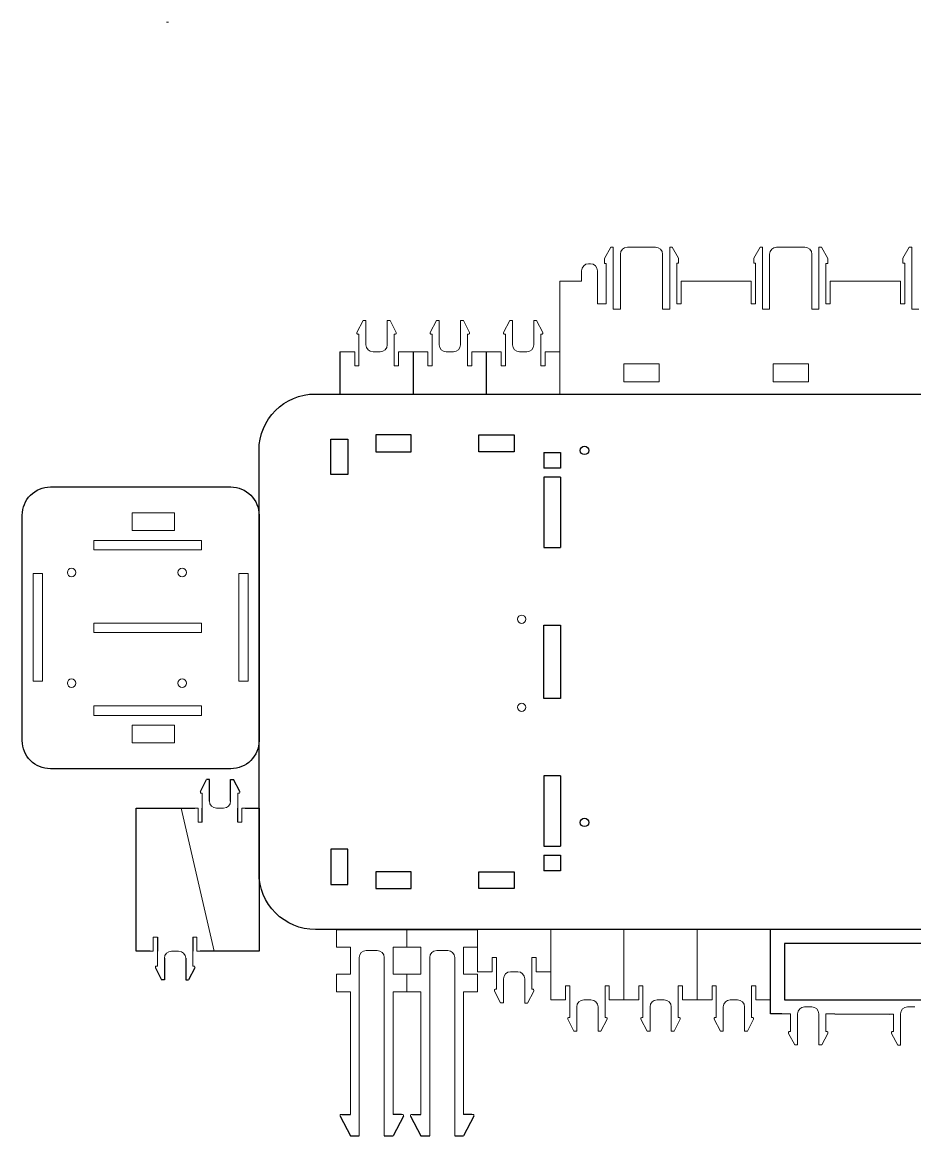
# Model space of a CAD drawing. Header units: millimetres. Extents: x 10 to 590, y 1 to 396.
# Drawn here: x 10.4 to 327, y 1.2 to 396.3 of the extents above; entities that cross this region are included whole.
import ezdxf

# ---------------------------------------------------------------- set-up
doc = ezdxf.new("R2010")
doc.units = ezdxf.units.MM

msp = doc.modelspace()

# ---------------------------------------------------------------- linework, layer by layer
at = {"color": 1, "linetype": 'Continuous', "lineweight": 5}
for p, q in [((61.52, 396.31), (62.28, 396.31)), ((201.12, 270.63), (201.12, 264.38)), ((64.39, 222.2), (49.39, 222.2)), ((49.39, 222.2), (49.39, 215.95)), ((64.39, 215.95), (64.39, 222.2)), ((49.39, 215.95), (64.39, 215.95)), ((73.95, 212.46), (35.83, 212.46)), ((35.83, 212.46), (35.83, 209.09)), ((73.95, 209.09), (73.95, 212.46)), ((35.83, 209.09), (73.95, 209.09)), ((14.21, 200.64), (14.21, 162.52)), ((17.58, 200.64), (14.21, 200.64)), ((17.58, 162.52), (17.58, 200.64)), ((87.21, 200.64), (87.21, 162.52)), ((90.58, 200.64), (87.21, 200.64)), ((90.58, 162.52), (90.58, 200.64)), ((73.95, 183.09), (35.83, 183.09)), ((35.83, 183.09), (35.83, 179.71)), ((73.95, 179.71), (73.95, 183.09)), ((35.83, 179.71), (73.95, 179.71)), ((14.21, 162.52), (17.58, 162.52)), ((87.21, 162.52), (90.58, 162.52)), ((73.95, 153.71), (35.83, 153.71)), ((35.83, 153.71), (35.83, 150.34)), ((35.83, 150.34), (73.95, 150.34)), ((73.95, 150.34), (73.95, 153.71)), ((64.39, 146.85), (49.39, 146.85)), ((49.39, 146.85), (49.39, 140.6)), ((64.39, 140.6), (64.39, 146.85)), ((49.39, 140.6), (64.39, 140.6)), ((66.72, 117.45), (78.44, 66.65)), ((121.89, 68.13), (121.89, 74.38)), ((131.89, 74.38), (132.64, 74.38)), ((146.89, 68.13), (146.89, 74.38)), ((171.89, 68.13), (171.89, 74.38)), ((275.89, 59.38), (275.89, 74.38)), ((126.83, 68.13), (121.89, 68.13)), ((126.83, 58.5), (126.83, 68.13)), ((146.89, 68.13), (141.95, 68.13)), ((141.95, 68.13), (141.95, 58.5)), ((151.83, 68.13), (146.89, 68.13)), ((151.83, 58.5), (151.83, 68.13)), ((171.89, 68.13), (166.95, 68.13)), ((166.95, 68.13), (166.95, 58.5)), ((136.33, 66.88), (132.45, 66.88)), ((161.33, 66.88), (157.45, 66.88)), ((121.89, 52.25), (121.89, 58.5)), ((121.89, 58.5), (126.83, 58.5)), ((141.95, 58.5), (146.89, 58.5)), ((146.89, 52.25), (146.89, 58.5)), ((146.89, 58.5), (151.83, 58.5)), ((166.95, 58.5), (171.89, 58.5)), ((171.89, 58.5), (171.89, 52.25)), ((126.83, 52.25), (121.89, 52.25)), ((146.89, 52.25), (141.95, 52.25)), ((151.83, 52.25), (146.89, 52.25)), ((171.89, 52.25), (166.95, 52.25)), ((279.89, 44.38), (282.99, 44.38)), ((282.99, 44.38), (282.99, 39.13)), ((285.49, 34.38), (285.49, 44.41)), ((287.99, 46.91), (290.54, 46.91)), ((293.04, 44.41), (293.04, 34.38)), ((295.54, 44.38), (298.64, 44.38)), ((295.54, 39.13), (295.54, 44.38)), ((316.4, 44.37), (319.5, 44.37)), ((319.5, 44.37), (319.5, 39.12)), ((322, 34.37), (322, 44.4)), ((324.5, 46.9), (327.05, 46.9)), ((282.29, 37.88), (282.29, 37.5)), ((282.29, 37.5), (284.49, 33.38)), ((282.99, 38.13), (282.54, 38.13)), ((294.04, 33.38), (296.24, 37.5)), ((295.99, 38.13), (295.54, 38.13)), ((296.24, 37.5), (296.24, 37.88)), ((318.8, 37.87), (318.8, 37.5)), ((318.8, 37.5), (321, 33.37)), ((319.5, 38.12), (319.05, 38.12)), ((284.49, 33.38), (285.49, 33.38)), ((293.04, 33.38), (294.04, 33.38)), ((321, 33.37), (322, 33.37))]:
    msp.add_line(p, q, dxfattribs=at)
at = {"color": 1, "lineweight": 0}
for p, q in [((219.22, 316.54), (216.97, 312.52)), ((219.22, 316.54), (216.97, 312.52)), ((220.1, 316.54), (219.22, 316.54)), ((220.1, 316.47), (219.22, 316.47)), ((220.1, 313.54), (220.1, 316.54)), ((225.1, 316.5), (235.1, 316.5)), ((240.13, 316.54), (241.01, 316.54)), ((240.13, 313.54), (240.13, 316.54)), ((240.13, 316.47), (241.01, 316.47)), ((241.01, 316.54), (243.26, 312.58)), ((241.01, 316.54), (243.26, 312.58)), ((272.15, 316.54), (269.9, 312.58)), ((272.15, 316.54), (269.9, 312.58)), ((273.02, 316.54), (272.15, 316.54)), ((273.06, 316.47), (272.18, 316.47)), ((273.02, 313.54), (273.02, 316.54)), ((278.06, 316.5), (288.06, 316.5)), ((293.06, 316.54), (293.93, 316.54)), ((293.06, 313.54), (293.06, 316.54)), ((293.09, 316.47), (293.97, 316.47)), ((293.93, 316.54), (296.18, 312.52)), ((293.93, 316.54), (296.18, 312.52)), ((325.11, 316.54), (322.86, 312.58)), ((325.11, 316.54), (322.86, 312.58)), ((325.99, 316.54), (325.11, 316.54)), ((325.99, 316.47), (325.11, 316.47)), ((325.99, 313.54), (325.99, 316.54)), ((216.97, 312.52), (216.97, 310.76)), ((216.97, 312.52), (216.97, 310.76)), ((220.1, 312.54), (220.1, 313.54)), ((220.1, 312.54), (220.1, 302.54)), ((220.1, 312.54), (220.1, 302.54)), ((222.6, 311), (222.6, 314)), ((237.6, 311), (237.6, 314)), ((240.13, 312.54), (240.13, 313.54)), ((240.13, 312.54), (240.13, 302.54)), ((240.13, 312.54), (240.13, 302.54)), ((243.26, 312.58), (243.26, 310.88)), ((243.26, 312.58), (243.26, 310.88)), ((269.9, 312.58), (269.9, 310.88)), ((269.9, 312.58), (269.9, 310.88)), ((273.02, 312.54), (273.02, 313.54)), ((273.02, 312.54), (273.02, 302.54)), ((273.02, 312.54), (273.02, 302.54)), ((275.56, 311), (275.56, 314)), ((290.56, 311), (290.56, 314)), ((293.06, 312.54), (293.06, 313.54)), ((293.06, 312.54), (293.06, 302.54)), ((293.06, 312.54), (293.06, 302.54)), ((296.18, 312.52), (296.18, 310.76)), ((296.18, 312.52), (296.18, 310.76)), ((322.86, 312.58), (322.86, 310.88)), ((322.86, 312.58), (322.86, 310.88)), ((325.99, 312.54), (325.99, 313.54)), ((325.99, 312.54), (325.99, 302.54)), ((325.99, 312.54), (325.99, 302.54)), ((211.97, 310.63), (211.35, 310.63)), ((211.97, 310.63), (211.35, 310.63)), ((217.6, 310.76), (216.97, 310.76)), ((217.6, 310.76), (216.97, 310.76)), ((217.6, 309.76), (217.6, 310.76)), ((217.6, 306.76), (217.6, 309.76)), ((222.6, 310), (222.6, 311)), ((222.6, 302.54), (222.6, 310)), ((222.6, 302.54), (222.6, 310)), ((237.6, 310), (237.6, 311)), ((237.6, 302.54), (237.6, 310)), ((237.6, 302.54), (237.6, 310)), ((243.26, 310.88), (242.63, 310.88)), ((243.26, 310.88), (242.63, 310.88)), ((242.63, 309.88), (242.63, 310.88)), ((242.63, 306.88), (242.63, 309.88)), ((269.9, 310.88), (270.52, 310.88)), ((269.9, 310.88), (270.52, 310.88)), ((270.52, 309.88), (270.52, 310.88)), ((270.52, 306.88), (270.52, 309.88)), ((275.56, 310), (275.56, 311)), ((275.56, 302.54), (275.56, 310)), ((275.56, 302.54), (275.56, 310)), ((290.56, 310), (290.56, 311)), ((290.56, 302.54), (290.56, 310)), ((290.56, 302.54), (290.56, 310)), ((295.56, 310.76), (296.18, 310.76)), ((295.56, 310.76), (296.18, 310.76)), ((295.56, 309.76), (295.56, 310.76)), ((295.56, 306.76), (295.56, 309.76)), ((322.86, 310.88), (323.49, 310.88)), ((322.86, 310.88), (323.49, 310.88)), ((323.49, 309.88), (323.49, 310.88)), ((323.49, 306.88), (323.49, 309.88)), ((205.12, 304.38), (201.12, 304.38)), ((205.12, 304.38), (201.12, 304.38)), ((201.12, 264.38), (201.12, 304.38)), ((205.12, 304.38), (208.85, 304.38)), ((205.12, 304.38), (208.85, 304.38)), ((208.85, 304.38), (208.85, 308.13)), ((208.85, 304.38), (208.85, 308.13)), ((214.47, 304.38), (214.47, 308.13)), ((214.47, 304.38), (214.47, 308.13)), ((214.47, 296.38), (214.47, 304.38)), ((217.6, 304.38), (217.6, 306.76)), ((217.6, 304.38), (217.6, 306.76)), ((217.6, 304.38), (217.6, 296.38)), ((242.63, 304.38), (242.63, 306.88)), ((242.63, 304.38), (242.63, 306.88)), ((242.63, 304.38), (242.63, 296.38)), ((244.13, 296.38), (244.13, 304.38)), ((255.12, 304.38), (244.13, 304.38)), ((269.02, 304.38), (255.12, 304.38)), ((269.02, 296.38), (269.02, 304.38)), ((270.52, 304.38), (270.52, 306.88)), ((270.52, 304.38), (270.52, 306.88)), ((270.52, 304.38), (270.52, 296.38)), ((295.56, 304.38), (295.56, 306.76)), ((295.56, 304.38), (295.56, 306.76)), ((295.56, 304.38), (295.56, 296.38)), ((297.06, 296.38), (297.06, 304.38)), ((311, 304.38), (297.06, 304.38)), ((321.99, 304.38), (311, 304.38)), ((321.99, 296.38), (321.99, 304.38)), ((323.49, 304.38), (323.49, 306.88)), ((323.49, 304.38), (323.49, 306.88)), ((323.49, 304.38), (323.49, 296.38)), ((220.1, 294.54), (220.1, 302.54)), ((222.6, 294.54), (222.6, 302.54)), ((237.6, 294.54), (237.6, 302.54)), ((240.13, 294.54), (240.13, 302.54)), ((273.02, 294.54), (273.02, 302.54)), ((275.56, 294.54), (275.56, 302.54)), ((290.56, 294.54), (290.56, 302.54)), ((293.06, 294.54), (293.06, 302.54)), ((325.99, 294.54), (325.99, 302.54)), ((214.47, 296.38), (217.6, 296.38)), ((242.63, 296.38), (244.13, 296.38)), ((270.52, 296.38), (269.02, 296.38)), ((295.56, 296.38), (297.06, 296.38)), ((323.49, 296.38), (321.99, 296.38)), ((220.1, 294.54), (222.6, 294.54)), ((237.6, 294.54), (240.13, 294.54)), ((275.56, 294.54), (273.02, 294.54)), ((293.06, 294.54), (290.56, 294.54)), ((328.52, 294.54), (325.99, 294.54)), ((129.14, 286.25), (131.34, 290.52)), ((132.34, 290.52), (131.34, 290.52)), ((132.34, 289.52), (132.34, 290.52)), ((132.34, 281.88), (132.34, 289.52)), ((139.89, 290.47), (140.89, 290.47)), ((139.89, 289.47), (139.89, 290.47)), ((139.89, 281.88), (139.89, 289.47)), ((143.09, 286.25), (140.89, 290.47)), ((155.14, 286.25), (157.34, 290.52)), ((158.34, 290.52), (157.34, 290.52)), ((158.34, 289.52), (158.34, 290.52)), ((158.34, 281.88), (158.34, 289.52)), ((165.89, 290.47), (166.89, 290.47)), ((165.89, 289.47), (165.89, 290.47)), ((165.89, 281.88), (165.89, 289.47)), ((169.09, 286.25), (166.89, 290.47)), ((181.14, 286.25), (183.34, 290.52)), ((184.34, 290.52), (183.34, 290.52)), ((184.34, 289.52), (184.34, 290.52)), ((184.34, 281.88), (184.34, 289.52)), ((191.89, 290.47), (192.89, 290.47)), ((191.89, 289.47), (191.89, 290.47)), ((191.89, 281.88), (191.89, 289.47)), ((195.09, 286.25), (192.89, 290.47)), ((129.14, 285.88), (129.14, 286.25)), ((129.14, 285.88), (129.14, 286.25)), ((129.84, 285.63), (129.39, 285.63)), ((129.84, 285.63), (129.39, 285.63)), ((129.84, 285.63), (129.39, 285.63)), ((129.84, 284.63), (129.84, 285.63)), ((129.84, 284.63), (129.84, 279.38)), ((142.39, 285.63), (142.84, 285.63)), ((142.39, 285.63), (142.84, 285.63)), ((142.39, 285.63), (142.84, 285.63)), ((142.39, 284.63), (142.39, 285.63)), ((142.39, 279.38), (142.39, 284.63)), ((142.39, 279.38), (142.39, 284.63)), ((143.09, 285.88), (143.09, 286.25)), ((143.09, 285.88), (143.09, 286.25)), ((155.14, 285.88), (155.14, 286.25)), ((155.14, 285.88), (155.14, 286.25)), ((155.84, 285.63), (155.39, 285.63)), ((155.84, 285.63), (155.39, 285.63)), ((155.84, 285.63), (155.39, 285.63)), ((155.84, 284.63), (155.84, 285.63)), ((155.84, 284.63), (155.84, 279.38)), ((168.39, 285.63), (168.84, 285.63)), ((168.39, 285.63), (168.84, 285.63)), ((168.39, 285.63), (168.84, 285.63)), ((168.39, 284.63), (168.39, 285.63)), ((168.39, 279.38), (168.39, 284.63)), ((168.39, 279.38), (168.39, 284.63)), ((169.09, 285.88), (169.09, 286.25)), ((169.09, 285.88), (169.09, 286.25)), ((181.14, 285.88), (181.14, 286.25)), ((181.14, 285.88), (181.14, 286.25)), ((181.84, 285.63), (181.39, 285.63)), ((181.84, 285.63), (181.39, 285.63)), ((181.84, 285.63), (181.39, 285.63)), ((181.84, 284.63), (181.84, 285.63)), ((181.84, 284.63), (181.84, 279.38)), ((194.39, 285.63), (194.84, 285.63)), ((194.39, 285.63), (194.84, 285.63)), ((194.39, 285.63), (194.84, 285.63)), ((194.39, 284.63), (194.39, 285.63)), ((194.39, 279.38), (194.39, 284.63)), ((194.39, 279.38), (194.39, 284.63)), ((195.09, 285.88), (195.09, 286.25)), ((195.09, 285.88), (195.09, 286.25)), ((126.74, 279.38), (123.12, 279.38)), ((128.34, 279.38), (126.74, 279.38)), ((128.34, 274.38), (128.34, 279.38)), ((129.84, 274.38), (129.84, 279.38)), ((137.39, 279.38), (134.84, 279.38)), ((142.39, 274.38), (142.39, 279.38)), ((143.89, 279.38), (145.49, 279.38)), ((143.89, 274.38), (143.89, 279.38)), ((149.12, 279.38), (145.49, 279.38)), ((152.74, 279.38), (149.12, 279.38)), ((154.34, 279.38), (152.74, 279.38)), ((154.34, 274.38), (154.34, 279.38)), ((155.84, 274.38), (155.84, 279.38)), ((163.39, 279.38), (160.84, 279.38)), ((168.39, 274.38), (168.39, 279.38)), ((169.89, 279.38), (171.49, 279.38)), ((169.89, 274.38), (169.89, 279.38)), ((175.12, 279.38), (171.49, 279.38)), ((178.74, 279.38), (175.12, 279.38)), ((180.34, 279.38), (178.74, 279.38)), ((180.34, 274.38), (180.34, 279.38)), ((181.84, 274.38), (181.84, 279.38)), ((189.39, 279.38), (186.84, 279.38)), ((194.39, 274.38), (194.39, 279.38)), ((195.89, 279.38), (197.49, 279.38)), ((195.89, 274.38), (195.89, 279.38)), ((201.12, 279.38), (197.49, 279.38)), ((201.12, 264.38), (201.12, 279.38)), ((129.84, 274.38), (128.34, 274.38)), ((142.39, 274.38), (143.89, 274.38)), ((155.84, 274.38), (154.34, 274.38)), ((168.39, 274.38), (169.89, 274.38)), ((181.84, 274.38), (180.34, 274.38)), ((194.39, 274.38), (195.89, 274.38)), ((223.85, 275.05), (223.85, 268.7)), ((236.35, 275.05), (223.85, 275.05)), ((236.35, 275.05), (236.35, 268.7)), ((276.81, 275.05), (276.81, 268.7)), ((289.31, 275.05), (276.81, 275.05)), ((289.31, 275.05), (289.31, 268.7)), ((236.35, 268.7), (223.85, 268.7)), ((289.31, 268.7), (276.81, 268.7)), ((365, 264.38), (201.12, 264.38)), ((73.58, 122.95), (73.58, 123.33)), ((73.58, 122.95), (73.58, 123.33)), ((74.28, 122.7), (73.83, 122.7)), ((74.28, 122.7), (73.83, 122.7)), ((74.28, 122.7), (73.83, 122.7)), ((74.28, 122.7), (74.28, 117.45)), ((86.83, 122.7), (87.28, 122.7)), ((86.83, 117.45), (86.83, 122.7)), ((86.83, 122.7), (87.28, 122.7)), ((86.83, 117.45), (86.83, 122.7)), ((86.83, 122.7), (87.28, 122.7)), ((87.53, 122.95), (87.53, 123.33)), ((87.53, 122.95), (87.53, 123.33)), ((72.78, 117.45), (71.67, 117.45)), ((72.78, 112.45), (72.78, 117.45)), ((81.83, 117.45), (79.28, 117.45)), ((88.33, 112.45), (88.33, 117.45)), ((88.33, 117.45), (89.45, 117.45)), ((74.28, 112.45), (72.78, 112.45)), ((86.83, 112.45), (88.33, 112.45)), ((58.33, 71.65), (56.83, 71.65)), ((56.83, 71.65), (56.83, 66.65)), ((70.88, 71.65), (72.38, 71.65)), ((72.38, 71.65), (72.38, 66.65)), ((171.89, 74.38), (171.89, 59.38)), ((171.89, 74.38), (275.89, 74.38)), ((197.89, 74.38), (197.89, 49.38)), ((223.89, 74.38), (223.89, 49.38)), ((249.89, 49.38), (249.89, 74.38)), ((275.89, 74.38), (275.89, 49.38)), ((56.83, 66.65), (55.72, 66.65)), ((58.33, 66.65), (58.33, 61.4)), ((58.33, 66.65), (58.33, 61.4)), ((63.33, 66.65), (65.88, 66.65)), ((70.88, 61.4), (70.88, 66.65)), ((72.38, 66.65), (73.5, 66.65)), ((129.95, 64.38), (129.95, 1.18)), ((138.83, 64.38), (138.83, 1.18)), ((154.95, 64.38), (154.95, 1.18)), ((163.83, 64.38), (163.83, 1.18)), ((178.62, 64.38), (177.12, 64.38)), ((177.12, 64.38), (177.12, 59.38)), ((178.62, 64.38), (178.62, 59.38)), ((191.17, 64.38), (192.67, 64.38)), ((191.17, 64.38), (191.17, 59.38)), ((192.67, 64.38), (192.67, 59.38)), ((57.63, 61.15), (57.63, 60.78)), ((57.63, 61.15), (57.63, 60.78)), ((58.33, 61.4), (57.88, 61.4)), ((58.33, 61.4), (57.88, 61.4)), ((58.33, 61.4), (57.88, 61.4)), ((70.88, 61.4), (71.33, 61.4)), ((70.88, 61.4), (71.33, 61.4)), ((70.88, 61.4), (71.33, 61.4)), ((71.58, 61.15), (71.58, 60.78)), ((71.58, 61.15), (71.58, 60.78)), ((171.89, 59.38), (175.52, 59.38)), ((177.12, 59.38), (175.52, 59.38)), ((178.62, 59.38), (178.62, 54.13)), ((178.62, 59.38), (178.62, 54.13)), ((183.62, 59.38), (186.17, 59.38)), ((191.17, 54.13), (191.17, 59.38)), ((192.67, 59.38), (194.27, 59.38)), ((194.27, 59.38), (197.89, 59.38)), ((275.89, 61.7), (275.89, 61.7)), ((275.89, 61.7), (275.89, 61.7)), ((275.89, 61.7), (275.89, 61.7)), ((275.89, 61.7), (275.89, 61.7)), ((275.89, 61.7), (275.89, 61.7)), ((275.89, 61.7), (275.89, 61.7)), ((275.89, 61.7), (275.89, 61.7)), ((275.89, 61.7), (275.89, 61.7)), ((181.12, 56.88), (181.12, 49.28)), ((188.67, 56.88), (188.67, 49.23)), ((126.83, 52.25), (126.83, 8.75)), ((141.95, 52.25), (141.95, 8.75)), ((151.83, 52.25), (151.83, 8.75)), ((166.95, 52.25), (166.95, 8.75)), ((177.92, 52.88), (177.92, 52.5)), ((177.92, 52.88), (177.92, 52.5)), ((177.92, 52.5), (180.12, 48.28)), ((178.62, 53.13), (178.17, 53.13)), ((178.62, 53.13), (178.17, 53.13)), ((178.62, 53.13), (178.17, 53.13)), ((178.62, 54.13), (178.62, 53.13)), ((191.87, 52.5), (189.67, 48.23)), ((191.17, 54.13), (191.17, 53.13)), ((191.17, 53.13), (191.62, 53.13)), ((191.17, 53.13), (191.62, 53.13)), ((191.17, 53.13), (191.62, 53.13)), ((191.87, 52.88), (191.87, 52.5)), ((191.87, 52.88), (191.87, 52.5)), ((204.62, 54.38), (203.12, 54.38)), ((203.12, 54.38), (203.12, 49.38)), ((204.62, 54.38), (204.62, 49.38)), ((217.17, 54.38), (218.67, 54.38)), ((217.17, 54.38), (217.17, 49.38)), ((218.67, 54.38), (218.67, 49.38)), ((230.62, 54.38), (229.12, 54.38)), ((229.12, 54.38), (229.12, 49.38)), ((230.62, 54.38), (230.62, 49.38)), ((243.17, 54.38), (244.67, 54.38)), ((243.17, 54.38), (243.17, 49.38)), ((244.67, 54.38), (244.67, 49.38)), ((256.62, 54.38), (255.12, 54.38)), ((255.12, 54.38), (255.12, 49.38)), ((256.62, 54.38), (256.62, 49.38)), ((269.17, 54.38), (270.67, 54.38)), ((269.17, 54.38), (269.17, 49.38)), ((270.67, 54.38), (270.67, 49.38)), ((181.12, 48.28), (180.12, 48.28)), ((181.12, 49.28), (181.12, 48.28)), ((188.67, 49.23), (188.67, 48.23)), ((188.67, 48.23), (189.67, 48.23)), ((197.89, 49.38), (201.52, 49.38)), ((203.12, 49.38), (201.52, 49.38)), ((204.62, 49.38), (204.62, 44.13)), ((204.62, 49.38), (204.62, 44.13)), ((209.62, 49.38), (212.17, 49.38)), ((217.17, 44.13), (217.17, 49.38)), ((218.67, 49.38), (220.27, 49.38)), ((220.27, 49.38), (223.89, 49.38)), ((223.89, 49.38), (227.52, 49.38)), ((229.12, 49.38), (227.52, 49.38)), ((230.62, 49.38), (230.62, 44.13)), ((230.62, 49.38), (230.62, 44.13)), ((235.62, 49.38), (238.17, 49.38)), ((243.17, 44.13), (243.17, 49.38)), ((244.67, 49.38), (246.27, 49.38)), ((246.27, 49.38), (249.89, 49.38)), ((249.89, 49.38), (253.52, 49.38)), ((255.12, 49.38), (253.52, 49.38)), ((256.62, 49.38), (256.62, 44.13)), ((256.62, 49.38), (256.62, 44.13)), ((261.62, 49.38), (264.17, 49.38)), ((269.17, 44.13), (269.17, 49.38)), ((270.67, 49.38), (272.27, 49.38)), ((272.27, 49.38), (275.89, 49.38)), ((204.62, 44.13), (204.62, 43.13)), ((204.62, 44.13), (204.62, 43.13)), ((207.12, 46.88), (207.12, 39.28)), ((214.67, 46.88), (214.67, 39.23)), ((217.17, 44.13), (217.17, 43.13)), ((230.62, 44.13), (230.62, 43.13)), ((233.12, 46.88), (233.12, 39.28)), ((240.67, 46.88), (240.67, 39.23)), ((243.17, 44.13), (243.17, 43.13)), ((256.62, 44.13), (256.62, 43.13)), ((259.12, 46.88), (259.12, 39.28)), ((266.67, 46.88), (266.67, 39.23)), ((269.17, 44.13), (269.17, 43.13)), ((203.92, 42.88), (203.92, 42.5)), ((203.92, 42.88), (203.92, 42.5)), ((203.92, 42.5), (206.12, 38.28)), ((204.62, 43.13), (204.17, 43.13)), ((204.62, 43.13), (204.17, 43.13)), ((204.62, 43.13), (204.17, 43.13)), ((217.87, 42.5), (215.67, 38.23)), ((217.17, 43.13), (217.62, 43.13)), ((217.17, 43.13), (217.62, 43.13)), ((217.17, 43.13), (217.62, 43.13)), ((217.87, 42.88), (217.87, 42.5)), ((217.87, 42.88), (217.87, 42.5)), ((229.92, 42.88), (229.92, 42.5)), ((229.92, 42.88), (229.92, 42.5)), ((229.92, 42.5), (232.12, 38.28)), ((230.62, 43.13), (230.17, 43.13)), ((230.62, 43.13), (230.17, 43.13)), ((230.62, 43.13), (230.17, 43.13)), ((243.87, 42.5), (241.67, 38.23)), ((243.17, 43.13), (243.62, 43.13)), ((243.17, 43.13), (243.62, 43.13)), ((243.17, 43.13), (243.62, 43.13)), ((243.87, 42.88), (243.87, 42.5)), ((243.87, 42.88), (243.87, 42.5)), ((255.92, 42.88), (255.92, 42.5)), ((255.92, 42.88), (255.92, 42.5)), ((255.92, 42.5), (258.12, 38.28)), ((256.62, 43.13), (256.17, 43.13)), ((256.62, 43.13), (256.17, 43.13)), ((256.62, 43.13), (256.17, 43.13)), ((269.87, 42.5), (267.67, 38.23)), ((269.17, 43.13), (269.62, 43.13)), ((269.17, 43.13), (269.62, 43.13)), ((269.17, 43.13), (269.62, 43.13)), ((269.87, 42.88), (269.87, 42.5)), ((269.87, 42.88), (269.87, 42.5)), ((207.12, 38.28), (206.12, 38.28)), ((207.12, 39.28), (207.12, 38.28)), ((214.67, 39.23), (214.67, 38.23)), ((214.67, 38.23), (215.67, 38.23)), ((233.12, 38.28), (232.12, 38.28)), ((233.12, 39.28), (233.12, 38.28)), ((240.67, 39.23), (240.67, 38.23)), ((240.67, 38.23), (241.67, 38.23)), ((259.12, 38.28), (258.12, 38.28)), ((259.12, 39.28), (259.12, 38.28)), ((266.67, 39.23), (266.67, 38.23)), ((266.67, 38.23), (267.67, 38.23)), ((282.99, 39.13), (282.99, 38.13)), ((295.54, 39.13), (295.54, 38.13)), ((319.5, 39.12), (319.5, 38.12)), ((285.49, 34.38), (285.49, 33.38)), ((293.04, 34.38), (293.04, 33.38)), ((322, 34.37), (322, 33.37)), ((123.13, 8.5), (123.13, 8.13)), ((123.13, 8.5), (123.13, 8.13)), ((123.83, 8.75), (123.38, 8.75)), ((123.83, 8.75), (123.38, 8.75)), ((123.83, 8.75), (123.38, 8.75)), ((144.95, 8.75), (145.4, 8.75)), ((144.95, 8.75), (145.4, 8.75)), ((144.95, 8.75), (145.4, 8.75)), ((145.65, 8.5), (145.65, 8.13)), ((145.65, 8.5), (145.65, 8.13)), ((148.13, 8.5), (148.13, 8.13)), ((148.13, 8.5), (148.13, 8.13)), ((148.83, 8.75), (148.38, 8.75)), ((148.83, 8.75), (148.38, 8.75)), ((148.83, 8.75), (148.38, 8.75)), ((169.95, 8.75), (170.4, 8.75)), ((169.95, 8.75), (170.4, 8.75)), ((169.95, 8.75), (170.4, 8.75)), ((170.65, 8.5), (170.65, 8.13)), ((170.65, 8.5), (170.65, 8.13))]:
    msp.add_line(p, q, dxfattribs=at)
at = {"color": 1}
for p, q in [((123.12, 279.38), (123.12, 264.38)), ((149.12, 279.38), (149.12, 264.38)), ((175.12, 264.38), (175.12, 279.38)), ((195.39, 243.66), (201.39, 243.66)), ((195.39, 243.66), (201.39, 243.66)), ((195.39, 243.66), (195.39, 238.04)), ((201.39, 243.66), (201.39, 238.04)), ((201.39, 238.04), (195.39, 238.04)), ((201.39, 234.88), (195.39, 234.88)), ((195.39, 234.88), (195.39, 209.88)), ((201.39, 234.88), (201.39, 209.88)), ((195.39, 209.88), (201.39, 209.88)), ((73.58, 123.33), (75.78, 127.59)), ((76.78, 127.59), (75.78, 127.59)), ((76.78, 119.95), (76.78, 127.59)), ((84.33, 119.95), (84.33, 127.55)), ((84.33, 127.55), (85.33, 127.55)), ((87.53, 123.33), (85.33, 127.55)), ((201.39, 128.88), (195.39, 128.88)), ((195.39, 128.88), (195.39, 103.88)), ((201.39, 128.88), (201.39, 103.88)), ((50.77, 66.65), (50.77, 117.45)), ((50.77, 117.45), (66.72, 117.45)), ((66.72, 117.45), (71.67, 117.45)), ((74.28, 112.45), (74.28, 117.45)), ((86.83, 112.45), (86.83, 117.45)), ((89.45, 117.45), (94.39, 117.45)), ((94.39, 117.45), (94.39, 66.65)), ((195.39, 103.88), (201.39, 103.88)), ((195.39, 100.75), (201.39, 100.75)), ((195.39, 100.75), (195.39, 95.13)), ((201.39, 100.75), (201.39, 95.13)), ((201.39, 95.13), (195.39, 95.13)), ((201.39, 95.13), (195.39, 95.13)), ((58.33, 71.65), (58.33, 66.65)), ((70.88, 71.65), (70.88, 66.65)), ((121.89, 74.38), (171.89, 74.38)), ((275.89, 44.38), (275.89, 74.38)), ((55.72, 66.65), (50.77, 66.65)), ((60.83, 64.15), (60.83, 56.55)), ((68.38, 64.15), (68.38, 56.51)), ((78.44, 66.65), (73.5, 66.65)), ((94.39, 66.65), (78.44, 66.65)), ((57.63, 60.78), (59.83, 56.55)), ((71.58, 60.78), (69.38, 56.51)), ((60.83, 56.55), (59.83, 56.55)), ((68.38, 56.51), (69.38, 56.51)), ((279.89, 44.38), (275.89, 44.38)), ((298.64, 44.38), (317.95, 44.37)), ((123.13, 8.13), (126.83, 1.18)), ((123.83, 8.75), (126.83, 8.75)), ((144.95, 8.75), (141.95, 8.75)), ((145.65, 8.13), (141.95, 1.18)), ((148.13, 8.13), (151.83, 1.18)), ((148.83, 8.75), (151.83, 8.75)), ((169.95, 8.75), (166.95, 8.75)), ((170.65, 8.13), (166.95, 1.18)), ((126.83, 1.18), (129.95, 1.18)), ((138.83, 1.18), (141.95, 1.18)), ((151.83, 1.18), (154.95, 1.18)), ((163.83, 1.18), (166.95, 1.18))]:
    msp.add_line(p, q, dxfattribs=at)
for points in [[(94.39, 94.38), (94.39, 244.38, -0.414213), (114.39, 264.38), (528.89, 264.38, -0.414214), (548.89, 244.38), (548.89, 94.38, -0.414213), (528.89, 74.38), (114.39, 74.38, -0.414214)], [(10.39, 141.4), (10.39, 221.4, -0.414214), (20.39, 231.4), (84.39, 231.4, -0.414214), (94.39, 221.4), (94.39, 141.4, -0.414214), (84.39, 131.4), (20.39, 131.4, -0.414214)]]:
    msp.add_lwpolyline(points, format="xyb", close=True, dxfattribs=at)
for points in [[(135.89, 249.88), (135.89, 243.88), (148.39, 243.88), (148.39, 249.88)], [(184.89, 249.88), (184.89, 243.88), (172.39, 243.88), (172.39, 249.88)], [(125.89, 248.38), (125.89, 235.88), (119.89, 235.88), (119.89, 248.38)], [(201.39, 182.38), (201.39, 156.38), (195.39, 156.38), (195.39, 182.38)], [(125.89, 90.38), (125.89, 102.88), (119.89, 102.88), (119.89, 90.38)], [(135.89, 94.88), (135.89, 88.88), (148.39, 88.88), (148.39, 94.88)], [(184.89, 94.88), (184.89, 88.88), (172.39, 88.88), (172.39, 94.88)], [(280.89, 69.38), (280.89, 49.38), (334.14, 49.38), (334.14, 69.38)]]:
    msp.add_lwpolyline(points, close=True, dxfattribs=at)
for centre in [(209.89, 244.38), (209.89, 112.38)]:
    msp.add_circle(centre, 1.5, dxfattribs=at)
at = {"color": 1, "linetype": 'Continuous', "lineweight": 5}
for centre, radius in [((27.89, 201.03), 1.5), ((67.14, 201.03), 1.5), ((187.57, 184.46), 1.48), ((27.89, 161.78), 1.5), ((67.14, 161.78), 1.5), ((187.57, 153.21), 1.48)]:
    msp.add_circle(centre, radius, dxfattribs=at)
at = {"color": 1, "lineweight": 0}
for centre, radius, start, end in [((225.1, 314), 2.5, 90, 180), ((225.1, 314), 2.5, 90, 180), ((235.1, 314), 2.5, 0, 90), ((235.1, 314), 2.5, 0, 90), ((278.06, 314), 2.5, 90, 180), ((278.06, 314), 2.5, 90, 180), ((288.06, 314), 2.5, 0, 90), ((288.06, 314), 2.5, 0, 90), ((211.35, 308.13), 2.5, 90, 180), ((211.35, 308.13), 2.5, 90, 180), ((211.97, 308.13), 2.5, 0, 90), ((211.97, 308.13), 2.5, 0, 90), ((129.39, 285.88), 0.25, 180, 270), ((129.39, 285.88), 0.25, 180, 270), ((142.84, 285.88), 0.25, 270, 0), ((142.84, 285.88), 0.25, 270, 0), ((155.39, 285.88), 0.25, 180, 270), ((155.39, 285.88), 0.25, 180, 270), ((168.84, 285.88), 0.25, 270, 0), ((168.84, 285.88), 0.25, 270, 0), ((181.39, 285.88), 0.25, 180, 270), ((181.39, 285.88), 0.25, 180, 270), ((194.84, 285.88), 0.25, 270, 0), ((194.84, 285.88), 0.25, 270, 0), ((134.84, 281.88), 2.5, 180, 270), ((137.39, 281.88), 2.5, 270, 0), ((160.84, 281.88), 2.5, 180, 270), ((163.39, 281.88), 2.5, 270, 0), ((186.84, 281.88), 2.5, 180, 270), ((189.39, 281.88), 2.5, 270, 0), ((73.83, 122.95), 0.25, 180, 270), ((73.83, 122.95), 0.25, 180, 270), ((87.28, 122.95), 0.25, 270, 0), ((87.28, 122.95), 0.25, 270, 0), ((79.28, 119.95), 2.5, 180, 270), ((81.83, 119.95), 2.5, 270, 0), ((63.33, 64.15), 2.5, 90, 180), ((65.88, 64.15), 2.5, 0, 90), ((57.88, 61.15), 0.25, 90, 180), ((57.88, 61.15), 0.25, 90, 180), ((71.33, 61.15), 0.25, 0, 90), ((71.33, 61.15), 0.25, 0, 90), ((183.62, 56.88), 2.5, 90, 180), ((186.17, 56.88), 2.5, 0, 90), ((178.17, 52.88), 0.25, 90, 180), ((178.17, 52.88), 0.25, 90, 180), ((191.62, 52.88), 0.25, 0, 90), ((191.62, 52.88), 0.25, 0, 90), ((209.62, 46.88), 2.5, 90, 180), ((212.17, 46.88), 2.5, 0, 90), ((235.62, 46.88), 2.5, 90, 180), ((238.17, 46.88), 2.5, 0, 90), ((261.62, 46.88), 2.5, 90, 180), ((264.17, 46.88), 2.5, 0, 90), ((204.17, 42.88), 0.25, 90, 180), ((204.17, 42.88), 0.25, 90, 180), ((217.62, 42.88), 0.25, 0, 90), ((217.62, 42.88), 0.25, 0, 90), ((230.17, 42.88), 0.25, 90, 180), ((230.17, 42.88), 0.25, 90, 180), ((243.62, 42.88), 0.25, 0, 90), ((243.62, 42.88), 0.25, 0, 90), ((256.17, 42.88), 0.25, 90, 180), ((256.17, 42.88), 0.25, 90, 180), ((269.62, 42.88), 0.25, 0, 90), ((269.62, 42.88), 0.25, 0, 90), ((123.38, 8.5), 0.25, 90, 180), ((123.38, 8.5), 0.25, 90, 180), ((145.4, 8.5), 0.25, 0, 90), ((145.4, 8.5), 0.25, 0, 90), ((148.38, 8.5), 0.25, 90, 180), ((148.38, 8.5), 0.25, 90, 180), ((170.4, 8.5), 0.25, 0, 90), ((170.4, 8.5), 0.25, 0, 90)]:
    msp.add_arc(centre, radius, start, end, dxfattribs=at)
at = {"color": 1, "linetype": 'Continuous', "lineweight": 5}
for centre, radius, start, end in [((132.45, 64.38), 2.5, 90, 180), ((136.33, 64.38), 2.5, 0, 90), ((157.45, 64.38), 2.5, 90, 180), ((161.33, 64.38), 2.5, 0, 90), ((287.99, 44.41), 2.5, 90, 180), ((290.54, 44.41), 2.5, 0, 90), ((324.5, 44.4), 2.5, 90, 180), ((282.54, 37.88), 0.25, 90, 180), ((295.99, 37.88), 0.25, 0, 90), ((319.05, 37.87), 0.25, 90, 180)]:
    msp.add_arc(centre, radius, start, end, dxfattribs=at)

doc.saveas('drawing.dxf')
